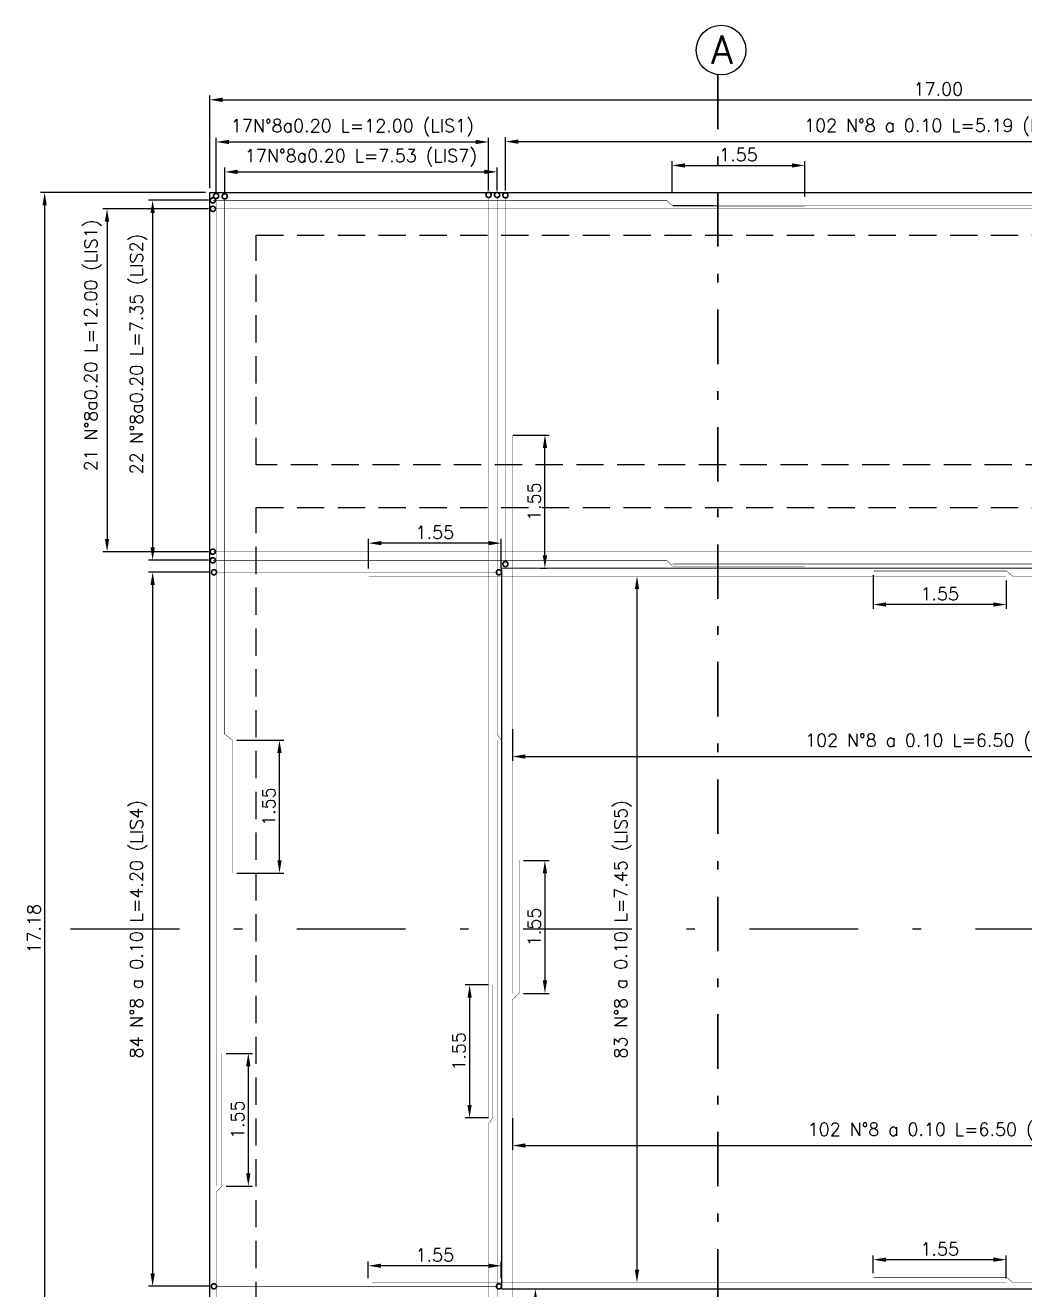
# Model space of a CAD drawing. Header units: metres. Extents: x 1080427 to 1081241, y 976768 to 977191.
# Drawn here: x 1080757.42 to 1080769.08, y 977035.21 to 977049.96 of the extents above; entities that cross this region are included whole.
import ezdxf

# ---------------------------------------------------------------- set-up
doc = ezdxf.new("R2010")
doc.units = ezdxf.units.M
doc.header["$LTSCALE"] = 25.4
doc.linetypes.add('DASHDOT', pattern=[1, 0.5, -0.25, 0, -0.25])
doc.linetypes.add('HIDDEN', pattern=[0.375, 0.25, -0.125])
for name, color, linetype in [('CIRCULOCONTRAP', 130, 'Continuous'), ('CONTRAPESO', 3, 'Continuous'), ('DIMCONTRAPESO', 1, 'Continuous'), ('EJE PUENTE', 41, 'DASHDOT'), ('PROY', 9, 'HIDDEN'), ('R175COTR', 7, 'Continuous'), ('REF', 6, 'Continuous'), ('REF H', 6, 'Continuous')]:
    doc.layers.add(name, color=color, linetype=linetype)
doc.layers.add('COTA', color=1, linetype='Continuous', lineweight=30)
doc.layers.add('EJECONTRAPESO', color=41, linetype='DASHDOT', lineweight=30)
doc.styles.add('romans', font='romans.shx')
doc.dimstyles.new('Copy 75', dxfattribs={"dimtxt": 0.15, "dimasz": 0.15, "dimexe": 0.05, "dimexo": 0.05, "dimgap": 0.05, "dimtad": 1, "dimzin": 0, "dimdsep": 46, "dimtxsty": 'romans', "dimcen": 0.002, "dimclrd": 1, "dimclre": 1, "dimclrt": 3, "dimadec": 4, "dimazin": 0, "dimtfac": 1, "dimtofl": 0, "dimtmove": 1, "dimatfit": 3, "dimfxl": 1, "dimtolj": 1, "dimtzin": 0, "dimarcsym": 1})

# ---------------------------------------------------------------- blocks, each defined once
blk = doc.blocks.new('*D797')
at = {"layer": 'Defpoints', "color": 0, "transparency": 16777216}
for p in [(1080773.13, 977048.602), (1080763.018, 977047.982), (1080773.13, 977047.974)]:
    blk.add_point(p, dxfattribs=at)
at = {"layer": 'DIMCONTRAPESO', "color": 1, "lineweight": -2, "transparency": 16777216}
for p, q in [((1080763.018, 977048.032), (1080763.018, 977048.652)), ((1080773.13, 977048.024), (1080773.13, 977048.652)), ((1080763.168, 977048.602), (1080772.98, 977048.602))]:
    blk.add_line(p, q, dxfattribs=at)
at = {"layer": 'DIMCONTRAPESO', "color": 1, "transparency": 16777216}
for points in [[(1080763.168, 977048.627), (1080763.168, 977048.577), (1080763.018, 977048.602)], [(1080772.98, 977048.627), (1080772.98, 977048.577), (1080773.13, 977048.602)]]:
    blk.add_solid(points, dxfattribs=at)
at = {"layer": 'DIMCONTRAPESO', "color": 3, "transparency": 16777216, "insert": (1080768.074, 977048.766), "char_height": 0.15, "attachment_point": 5, "style": 'romans'}
blk.add_mtext('\\A1;102 N°8 a 0.10 L=5.19 (LIS3) ', dxfattribs=at)
blk = doc.blocks.new('*D798')
at = {"layer": 'Defpoints', "color": 0, "transparency": 16777216}
for p in [(1080766.511, 977048.324), (1080764.963, 977047.956), (1080766.511, 977047.909)]:
    blk.add_point(p, dxfattribs=at)
at = {"layer": 'DIMCONTRAPESO', "color": 1, "lineweight": -2, "transparency": 16777216}
for p, q in [((1080764.963, 977048.006), (1080764.963, 977048.374)), ((1080766.511, 977047.959), (1080766.511, 977048.374)), ((1080765.113, 977048.324), (1080766.361, 977048.324))]:
    blk.add_line(p, q, dxfattribs=at)
at = {"layer": 'DIMCONTRAPESO', "color": 1, "transparency": 16777216}
for points in [[(1080765.113, 977048.349), (1080765.113, 977048.299), (1080764.963, 977048.324)], [(1080766.361, 977048.349), (1080766.361, 977048.299), (1080766.511, 977048.324)]]:
    blk.add_solid(points, dxfattribs=at)
at = {"layer": 'DIMCONTRAPESO', "color": 3, "transparency": 16777216, "insert": (1080765.737, 977048.449), "char_height": 0.15, "attachment_point": 5, "style": 'romans'}
blk.add_mtext('\\A1;1.55', dxfattribs=at)
blk = doc.blocks.new('*D804')
at = {"layer": 'Defpoints', "color": 0, "transparency": 16777216}
for p in [(1080759.604, 977047.818), (1080758.37, 977043.818), (1080759.604, 977043.818)]:
    blk.add_point(p, dxfattribs=at)
at = {"layer": 'DIMCONTRAPESO', "color": 1, "lineweight": -2, "transparency": 16777216}
for p, q in [((1080759.554, 977047.818), (1080758.32, 977047.818)), ((1080758.37, 977047.668), (1080758.37, 977043.968)), ((1080759.554, 977043.818), (1080758.32, 977043.818))]:
    blk.add_line(p, q, dxfattribs=at)
at = {"layer": 'DIMCONTRAPESO', "color": 1, "transparency": 16777216}
for points in [[(1080758.345, 977047.668), (1080758.395, 977047.668), (1080758.37, 977047.818)], [(1080758.345, 977043.968), (1080758.395, 977043.968), (1080758.37, 977043.818)]]:
    blk.add_solid(points, dxfattribs=at)
at = {"layer": 'DIMCONTRAPESO', "color": 3, "transparency": 16777216, "insert": (1080758.206, 977046.225), "char_height": 0.15, "attachment_point": 5, "rotation": 90, "style": 'romans'}
blk.add_mtext('\\A1;21 N°8a0.20 L=12.00 (LIS1) ', dxfattribs=at)
blk = doc.blocks.new('*D800')
at = {"layer": 'Defpoints', "color": 0, "transparency": 16777216}
for p in [(1080759.605, 977047.918), (1080758.902, 977043.718), (1080759.605, 977043.718)]:
    blk.add_point(p, dxfattribs=at)
at = {"layer": 'DIMCONTRAPESO', "color": 1, "lineweight": -2, "transparency": 16777216}
for p, q in [((1080759.555, 977047.918), (1080758.852, 977047.918)), ((1080758.902, 977047.768), (1080758.902, 977043.868)), ((1080759.555, 977043.718), (1080758.852, 977043.718))]:
    blk.add_line(p, q, dxfattribs=at)
at = {"layer": 'DIMCONTRAPESO', "color": 1, "transparency": 16777216}
for points in [[(1080758.877, 977047.768), (1080758.927, 977047.768), (1080758.902, 977047.918)], [(1080758.877, 977043.868), (1080758.927, 977043.868), (1080758.902, 977043.718)]]:
    blk.add_solid(points, dxfattribs=at)
at = {"layer": 'DIMCONTRAPESO', "color": 3, "transparency": 16777216, "insert": (1080758.738, 977046.124), "char_height": 0.15, "attachment_point": 5, "rotation": 90, "style": 'romans'}
blk.add_mtext('\\A1;22 N°8a0.20 L=7.35 (LIS2) ', dxfattribs=at)
blk = doc.blocks.new('*D811')
at = {"layer": 'Defpoints', "color": 0, "transparency": 16777216}
for p in [(1080763.06, 977045.179), (1080763.479, 977045.179), (1080763.549, 977043.624)]:
    blk.add_point(p, dxfattribs=at)
at = {"layer": 'DIMCONTRAPESO', "color": 1, "lineweight": -2, "transparency": 16777216}
for p, q in [((1080763.11, 977045.179), (1080763.529, 977045.179)), ((1080763.479, 977043.774), (1080763.479, 977045.029)), ((1080763.499, 977043.624), (1080763.429, 977043.624))]:
    blk.add_line(p, q, dxfattribs=at)
at = {"layer": 'DIMCONTRAPESO', "color": 1, "transparency": 16777216}
for points in [[(1080763.454, 977045.029), (1080763.504, 977045.029), (1080763.479, 977045.179)], [(1080763.454, 977043.774), (1080763.504, 977043.774), (1080763.479, 977043.624)]]:
    blk.add_solid(points, dxfattribs=at)
at = {"layer": 'DIMCONTRAPESO', "color": 3, "transparency": 16777216, "insert": (1080763.354, 977044.402), "char_height": 0.15, "attachment_point": 5, "rotation": 90, "style": 'romans'}
blk.add_mtext('\\A1;1.55', dxfattribs=at)
blk = doc.blocks.new('*D812')
at = {"layer": 'Defpoints', "color": 0, "transparency": 16777216}
for p in [(1080763.101, 977037.261), (1080773.13, 977036.992), (1080773.13, 977036.891)]:
    blk.add_point(p, dxfattribs=at)
at = {"layer": 'DIMCONTRAPESO', "color": 1, "lineweight": -2, "transparency": 16777216}
for p, q in [((1080763.101, 977037.211), (1080763.101, 977036.841)), ((1080763.251, 977036.891), (1080772.98, 977036.891)), ((1080773.13, 977036.942), (1080773.13, 977036.841))]:
    blk.add_line(p, q, dxfattribs=at)
at = {"layer": 'DIMCONTRAPESO', "color": 1, "transparency": 16777216}
for points in [[(1080763.251, 977036.916), (1080763.251, 977036.866), (1080763.101, 977036.891)], [(1080772.98, 977036.916), (1080772.98, 977036.866), (1080773.13, 977036.891)]]:
    blk.add_solid(points, dxfattribs=at)
at = {"layer": 'DIMCONTRAPESO', "color": 3, "transparency": 16777216, "insert": (1080768.116, 977037.055), "char_height": 0.15, "attachment_point": 5, "style": 'romans'}
blk.add_mtext('\\A1;102 N°8 a 0.10 L=6.50 (LIS6) ', dxfattribs=at)
blk = doc.blocks.new('*D813')
at = {"layer": 'Defpoints', "color": 0, "transparency": 16777216}
for p in [(1080759.617, 977043.579), (1080758.902, 977035.249), (1080759.618, 977035.249)]:
    blk.add_point(p, dxfattribs=at)
at = {"layer": 'DIMCONTRAPESO', "color": 1, "lineweight": -2, "transparency": 16777216}
for p, q in [((1080759.567, 977043.579), (1080758.852, 977043.579)), ((1080758.902, 977043.429), (1080758.902, 977035.399)), ((1080759.568, 977035.249), (1080758.852, 977035.249))]:
    blk.add_line(p, q, dxfattribs=at)
at = {"layer": 'DIMCONTRAPESO', "color": 1, "transparency": 16777216}
for points in [[(1080758.877, 977043.429), (1080758.927, 977043.429), (1080758.902, 977043.579)], [(1080758.877, 977035.399), (1080758.927, 977035.399), (1080758.902, 977035.249)]]:
    blk.add_solid(points, dxfattribs=at)
at = {"layer": 'DIMCONTRAPESO', "color": 3, "transparency": 16777216, "insert": (1080758.738, 977039.414), "char_height": 0.15, "attachment_point": 5, "rotation": 90, "style": 'romans'}
blk.add_mtext('\\A1;84 N°8 a 0.10 L=4.20 (LIS4) ', dxfattribs=at)
blk = doc.blocks.new('*D909')
at = {"layer": 'Defpoints', "color": 0, "transparency": 16777216}
for p in [(1080763.024, 977035.219), (1080763.101, 977033.671), (1080763.368, 977033.671)]:
    blk.add_point(p, dxfattribs=at)
at = {"layer": 'DIMCONTRAPESO', "color": 1, "lineweight": -2, "transparency": 16777216}
for p, q in [((1080763.074, 977035.219), (1080763.418, 977035.219)), ((1080763.368, 977035.069), (1080763.368, 977033.821)), ((1080763.151, 977033.671), (1080763.418, 977033.671))]:
    blk.add_line(p, q, dxfattribs=at)
at = {"layer": 'DIMCONTRAPESO', "color": 1, "transparency": 16777216}
for points in [[(1080763.343, 977035.069), (1080763.393, 977035.069), (1080763.368, 977035.219)], [(1080763.343, 977033.821), (1080763.393, 977033.821), (1080763.368, 977033.671)]]:
    blk.add_solid(points, dxfattribs=at)
at = {"layer": 'DIMCONTRAPESO', "color": 3, "transparency": 16777216, "insert": (1080763.243, 977034.445), "char_height": 0.15, "attachment_point": 5, "rotation": 90, "style": 'romans'}
blk.add_mtext('\\A1;1.55', dxfattribs=at)
blk = doc.blocks.new('e1')
at = {"layer": 'REF', "ltscale": 0.1, "const_width": 0.005}
blk.add_lwpolyline([(1080763.084, 977044.369), (1080763.084, 977048.654)], dxfattribs=at)
at = {"layer": 'REF H', "ltscale": 0.1, "const_width": 0.06}
for points in [[(1080763.075, 977048.662, -1), (1080763.094, 977048.662, -1)], [(1080763.075, 977044.36, -1), (1080763.094, 977044.36, -1)]]:
    blk.add_lwpolyline(points, format="xyb", close=True, dxfattribs=at)
blk = doc.blocks.new('*D912')
at = {"layer": 'COTA', "color": 1, "lineweight": -2, "transparency": 16777216}
for p, q in [((1080761.42, 977043.624), (1080761.42, 977043.968)), ((1080762.97, 977043.624), (1080762.97, 977043.968)), ((1080762.82, 977043.918), (1080761.57, 977043.918))]:
    blk.add_line(p, q, dxfattribs=at)
at = {"layer": 'COTA', "color": 1, "transparency": 16777216}
for points in [[(1080761.57, 977043.943), (1080761.57, 977043.893), (1080761.42, 977043.918)], [(1080762.82, 977043.943), (1080762.82, 977043.893), (1080762.97, 977043.918)]]:
    blk.add_solid(points, dxfattribs=at)
at = {"layer": 'Defpoints', "color": 0, "transparency": 16777216}
for p in [(1080761.42, 977043.918), (1080761.42, 977043.574), (1080762.97, 977043.574)]:
    blk.add_point(p, dxfattribs=at)
at = {"layer": 'COTA', "color": 3, "transparency": 16777216, "insert": (1080762.195, 977044.043), "char_height": 0.15, "attachment_point": 5, "style": 'romans'}
blk.add_mtext('\\A1;1.55', dxfattribs=at)
blk = doc.blocks.new('*D914')
at = {"layer": 'COTA', "color": 1, "lineweight": -2, "transparency": 16777216}
for p, q in [((1080761.418, 977035.343), (1080761.418, 977035.538)), ((1080762.97, 977035.343), (1080762.97, 977035.538)), ((1080762.82, 977035.488), (1080761.568, 977035.488))]:
    blk.add_line(p, q, dxfattribs=at)
at = {"layer": 'COTA', "color": 1, "transparency": 16777216}
for points in [[(1080761.568, 977035.513), (1080761.568, 977035.463), (1080761.418, 977035.488)], [(1080762.82, 977035.513), (1080762.82, 977035.463), (1080762.97, 977035.488)]]:
    blk.add_solid(points, dxfattribs=at)
at = {"layer": 'Defpoints', "color": 0, "transparency": 16777216}
for p in [(1080761.418, 977035.488), (1080761.418, 977035.293), (1080762.97, 977035.293)]:
    blk.add_point(p, dxfattribs=at)
at = {"layer": 'COTA', "color": 3, "transparency": 16777216, "insert": (1080762.194, 977035.613), "char_height": 0.15, "attachment_point": 5, "style": 'romans'}
blk.add_mtext('\\A1;1.55', dxfattribs=at)
blk = doc.blocks.new('E2')
at = {"layer": 'REF', "ltscale": 0.1, "const_width": 0.005}
blk.add_lwpolyline([(1080759.636, 977034.558), (1080762.933, 977034.558)], dxfattribs=at)
at = {"layer": 'REF H', "ltscale": 0.1, "const_width": 0.06}
for points in [[(1080759.608, 977034.558, 1), (1080759.627, 977034.558, 1)], [(1080762.933, 977034.558, 1), (1080762.952, 977034.558, 1)]]:
    blk.add_lwpolyline(points, format="xyb", close=True, dxfattribs=at)
blk = doc.blocks.new('*D917')
at = {"layer": 'COTA', "color": 1, "lineweight": -2, "transparency": 16777216}
for p, q in [((1080759.743, 977048.013), (1080759.743, 977048.299)), ((1080759.893, 977048.249), (1080762.771, 977048.249)), ((1080762.921, 977048.03), (1080762.921, 977048.299))]:
    blk.add_line(p, q, dxfattribs=at)
at = {"layer": 'COTA', "color": 1, "transparency": 16777216}
for points in [[(1080759.893, 977048.274), (1080759.893, 977048.224), (1080759.743, 977048.249)], [(1080762.771, 977048.274), (1080762.771, 977048.224), (1080762.921, 977048.249)]]:
    blk.add_solid(points, dxfattribs=at)
at = {"layer": 'Defpoints', "color": 0, "transparency": 16777216}
for p in [(1080762.921, 977048.249), (1080759.743, 977047.963), (1080762.921, 977047.98)]:
    blk.add_point(p, dxfattribs=at)
at = {"layer": 'COTA', "color": 3, "transparency": 16777216, "insert": (1080761.332, 977048.413), "char_height": 0.15, "attachment_point": 5, "style": 'romans'}
blk.add_mtext('\\A1;17N°8a0.20 L=7.53 (LIS7) ', dxfattribs=at)
blk = doc.blocks.new('*D918')
at = {"layer": 'COTA', "color": 1, "lineweight": -2, "transparency": 16777216}
for p, q in [((1080759.643, 977048.017), (1080759.643, 977048.648)), ((1080762.821, 977048.031), (1080762.821, 977048.648)), ((1080759.793, 977048.598), (1080762.671, 977048.598))]:
    blk.add_line(p, q, dxfattribs=at)
at = {"layer": 'COTA', "color": 1, "transparency": 16777216}
for points in [[(1080759.793, 977048.623), (1080759.793, 977048.573), (1080759.643, 977048.598)], [(1080762.671, 977048.623), (1080762.671, 977048.573), (1080762.821, 977048.598)]]:
    blk.add_solid(points, dxfattribs=at)
at = {"layer": 'Defpoints', "color": 0, "transparency": 16777216}
for p in [(1080762.821, 977048.598), (1080759.643, 977047.967), (1080762.821, 977047.981)]:
    blk.add_point(p, dxfattribs=at)
at = {"layer": 'COTA', "color": 3, "transparency": 16777216, "insert": (1080761.232, 977048.762), "char_height": 0.15, "attachment_point": 5, "style": 'romans'}
blk.add_mtext('\\A1;17N°8a0.20 L=12.00 (LIS1) ', dxfattribs=at)
blk = doc.blocks.new('*D919')
at = {"layer": 'COTA', "color": 1, "lineweight": -2, "transparency": 16777216}
for p, q in [((1080759.568, 977048.06), (1080759.568, 977049.14)), ((1080759.718, 977049.09), (1080776.42, 977049.09)), ((1080776.57, 977048.06), (1080776.57, 977049.14))]:
    blk.add_line(p, q, dxfattribs=at)
at = {"layer": 'COTA', "color": 1, "transparency": 16777216}
for points in [[(1080759.718, 977049.115), (1080759.718, 977049.065), (1080759.568, 977049.09)], [(1080776.42, 977049.115), (1080776.42, 977049.065), (1080776.57, 977049.09)]]:
    blk.add_solid(points, dxfattribs=at)
at = {"layer": 'Defpoints', "color": 0, "transparency": 16777216}
for p in [(1080776.57, 977049.09), (1080759.568, 977048.01), (1080776.57, 977048.01)]:
    blk.add_point(p, dxfattribs=at)
at = {"layer": 'COTA', "color": 3, "transparency": 16777216, "insert": (1080768.069, 977049.215), "char_height": 0.15, "attachment_point": 5, "style": 'romans'}
blk.add_mtext('\\A1;17.00', dxfattribs=at)
blk = doc.blocks.new('*D920')
at = {"layer": 'COTA', "color": 1, "lineweight": -2, "transparency": 16777216}
for p, q in [((1080759.518, 977048.01), (1080757.592, 977048.01)), ((1080757.642, 977047.86), (1080757.642, 977030.978)), ((1080759.518, 977030.828), (1080757.592, 977030.828))]:
    blk.add_line(p, q, dxfattribs=at)
at = {"layer": 'COTA', "color": 1, "transparency": 16777216}
for points in [[(1080757.617, 977047.86), (1080757.667, 977047.86), (1080757.642, 977048.01)], [(1080757.617, 977030.978), (1080757.667, 977030.978), (1080757.642, 977030.828)]]:
    blk.add_solid(points, dxfattribs=at)
at = {"layer": 'Defpoints', "color": 0, "transparency": 16777216}
for p in [(1080759.568, 977048.01), (1080757.642, 977030.828), (1080759.568, 977030.828)]:
    blk.add_point(p, dxfattribs=at)
at = {"layer": 'COTA', "color": 3, "transparency": 16777216, "insert": (1080757.517, 977039.419), "char_height": 0.15, "attachment_point": 5, "rotation": 90, "style": 'romans'}
blk.add_mtext('\\A1;17.18', dxfattribs=at)
blk = doc.blocks.new('*D925')
at = {"layer": 'Defpoints', "color": 0, "transparency": 16777216}
for p in [(1080763.101, 977041.799), (1080773.07, 977041.531), (1080773.07, 977041.429)]:
    blk.add_point(p, dxfattribs=at)
at = {"layer": 'DIMCONTRAPESO', "color": 1, "lineweight": -2, "transparency": 16777216}
for p, q in [((1080763.101, 977041.749), (1080763.101, 977041.379)), ((1080763.251, 977041.429), (1080772.92, 977041.429)), ((1080773.07, 977041.481), (1080773.07, 977041.379))]:
    blk.add_line(p, q, dxfattribs=at)
at = {"layer": 'DIMCONTRAPESO', "color": 1, "transparency": 16777216}
for points in [[(1080763.251, 977041.454), (1080763.251, 977041.404), (1080763.101, 977041.429)], [(1080772.92, 977041.454), (1080772.92, 977041.404), (1080773.07, 977041.429)]]:
    blk.add_solid(points, dxfattribs=at)
at = {"layer": 'DIMCONTRAPESO', "color": 3, "transparency": 16777216, "insert": (1080768.086, 977041.594), "char_height": 0.15, "attachment_point": 5, "style": 'romans'}
blk.add_mtext('\\A1;102 N°8 a 0.10 L=6.50 (LIS6) ', dxfattribs=at)
blk = doc.blocks.new('*D926')
at = {"layer": 'COTA', "color": 1, "lineweight": -2, "transparency": 16777216}
blk.add_line((1080764.553, 977043.383), (1080764.553, 977035.443), dxfattribs=at)
at = {"layer": 'COTA', "color": 1, "transparency": 16777216}
for points in [[(1080764.528, 977043.383), (1080764.578, 977043.383), (1080764.553, 977043.533)], [(1080764.528, 977035.443), (1080764.578, 977035.443), (1080764.553, 977035.293)]]:
    blk.add_solid(points, dxfattribs=at)
at = {"layer": 'Defpoints', "color": 0, "transparency": 16777216}
for p in [(1080764.553, 977043.533), (1080764.553, 977035.293), (1080764.553, 977035.293)]:
    blk.add_point(p, dxfattribs=at)
at = {"layer": 'COTA', "color": 3, "transparency": 16777216, "insert": (1080764.389, 977039.413), "char_height": 0.15, "attachment_point": 5, "rotation": 90, "style": 'romans'}
blk.add_mtext('\\A1;83 N°8 a 0.10 L=7.45 (LIS5) ', dxfattribs=at)
blk = doc.blocks.new('*D929')
at = {"layer": 'COTA', "color": 1, "lineweight": -2, "transparency": 16777216}
for p, q in [((1080767.31, 977043.543), (1080767.31, 977043.152)), ((1080768.86, 977043.483), (1080768.86, 977043.152)), ((1080768.71, 977043.202), (1080767.46, 977043.202))]:
    blk.add_line(p, q, dxfattribs=at)
at = {"layer": 'COTA', "color": 1, "transparency": 16777216}
for points in [[(1080767.46, 977043.227), (1080767.46, 977043.177), (1080767.31, 977043.202)], [(1080768.71, 977043.227), (1080768.71, 977043.177), (1080768.86, 977043.202)]]:
    blk.add_solid(points, dxfattribs=at)
at = {"layer": 'Defpoints', "color": 0, "transparency": 16777216}
for p in [(1080767.31, 977043.593), (1080768.86, 977043.533), (1080767.31, 977043.202)]:
    blk.add_point(p, dxfattribs=at)
at = {"layer": 'COTA', "color": 3, "transparency": 16777216, "insert": (1080768.085, 977043.327), "char_height": 0.15, "attachment_point": 5, "style": 'romans'}
blk.add_mtext('\\A1;1.55', dxfattribs=at)
blk = doc.blocks.new('*D930')
at = {"layer": 'COTA', "color": 1, "lineweight": -2, "transparency": 16777216}
for p, q in [((1080767.31, 977035.403), (1080767.31, 977035.609)), ((1080768.71, 977035.559), (1080767.46, 977035.559)), ((1080768.86, 977035.343), (1080768.86, 977035.609))]:
    blk.add_line(p, q, dxfattribs=at)
at = {"layer": 'COTA', "color": 1, "transparency": 16777216}
for points in [[(1080767.46, 977035.584), (1080767.46, 977035.534), (1080767.31, 977035.559)], [(1080768.71, 977035.584), (1080768.71, 977035.534), (1080768.86, 977035.559)]]:
    blk.add_solid(points, dxfattribs=at)
at = {"layer": 'Defpoints', "color": 0, "transparency": 16777216}
for p in [(1080767.31, 977035.559), (1080767.31, 977035.353), (1080768.86, 977035.293)]:
    blk.add_point(p, dxfattribs=at)
at = {"layer": 'COTA', "color": 3, "transparency": 16777216, "insert": (1080768.085, 977035.684), "char_height": 0.15, "attachment_point": 5, "style": 'romans'}
blk.add_mtext('\\A1;1.55', dxfattribs=at)
blk = doc.blocks.new('*D940')
at = {"layer": 'COTA', "color": 1, "lineweight": -2, "transparency": 16777216}
for p, q in [((1080759.884, 977041.619), (1080760.432, 977041.619)), ((1080760.382, 977040.219), (1080760.382, 977041.469)), ((1080759.883, 977040.069), (1080760.432, 977040.069))]:
    blk.add_line(p, q, dxfattribs=at)
at = {"layer": 'COTA', "color": 1, "transparency": 16777216}
for points in [[(1080760.357, 977041.469), (1080760.407, 977041.469), (1080760.382, 977041.619)], [(1080760.357, 977040.219), (1080760.407, 977040.219), (1080760.382, 977040.069)]]:
    blk.add_solid(points, dxfattribs=at)
at = {"layer": 'Defpoints', "color": 0, "transparency": 16777216}
for p in [(1080759.834, 977041.619), (1080760.382, 977041.619), (1080759.833, 977040.069)]:
    blk.add_point(p, dxfattribs=at)
at = {"layer": 'COTA', "color": 3, "transparency": 16777216, "insert": (1080760.257, 977040.844), "char_height": 0.15, "attachment_point": 5, "rotation": 90, "style": 'romans'}
blk.add_mtext('\\A1;1.55', dxfattribs=at)
blk = doc.blocks.new('*D941')
at = {"layer": 'COTA', "color": 1, "lineweight": -2, "transparency": 16777216}
for p, q in [((1080763.228, 977040.216), (1080763.529, 977040.216)), ((1080763.479, 977040.066), (1080763.479, 977038.816)), ((1080763.229, 977038.666), (1080763.529, 977038.666))]:
    blk.add_line(p, q, dxfattribs=at)
at = {"layer": 'COTA', "color": 1, "transparency": 16777216}
for points in [[(1080763.454, 977040.066), (1080763.504, 977040.066), (1080763.479, 977040.216)], [(1080763.454, 977038.816), (1080763.504, 977038.816), (1080763.479, 977038.666)]]:
    blk.add_solid(points, dxfattribs=at)
at = {"layer": 'Defpoints', "color": 0, "transparency": 16777216}
for p in [(1080763.178, 977040.216), (1080763.179, 977038.666), (1080763.479, 977038.666)]:
    blk.add_point(p, dxfattribs=at)
at = {"layer": 'COTA', "color": 3, "transparency": 16777216, "insert": (1080763.354, 977039.441), "char_height": 0.15, "attachment_point": 5, "rotation": 90, "style": 'romans'}
blk.add_mtext('\\A1;1.55', dxfattribs=at)
blk = doc.blocks.new('*D942')
at = {"layer": 'COTA', "color": 1, "lineweight": -2, "transparency": 16777216}
for p, q in [((1080762.82, 977038.764), (1080762.55, 977038.764)), ((1080762.6, 977038.614), (1080762.6, 977037.365)), ((1080762.82, 977037.215), (1080762.55, 977037.215))]:
    blk.add_line(p, q, dxfattribs=at)
at = {"layer": 'COTA', "color": 1, "transparency": 16777216}
for points in [[(1080762.575, 977038.614), (1080762.625, 977038.614), (1080762.6, 977038.764)], [(1080762.575, 977037.365), (1080762.625, 977037.365), (1080762.6, 977037.215)]]:
    blk.add_solid(points, dxfattribs=at)
at = {"layer": 'Defpoints', "color": 0, "transparency": 16777216}
for p in [(1080762.87, 977038.764), (1080762.6, 977037.215), (1080762.87, 977037.215)]:
    blk.add_point(p, dxfattribs=at)
at = {"layer": 'COTA', "color": 3, "transparency": 16777216, "insert": (1080762.475, 977037.989), "char_height": 0.15, "attachment_point": 5, "rotation": 90, "style": 'romans'}
blk.add_mtext('\\A1;1.55', dxfattribs=at)
blk = doc.blocks.new('*D943')
at = {"layer": 'COTA', "color": 1, "lineweight": -2, "transparency": 16777216}
for p, q in [((1080759.759, 977037.966), (1080760.068, 977037.966)), ((1080760.018, 977037.816), (1080760.018, 977036.567)), ((1080759.759, 977036.417), (1080760.068, 977036.417))]:
    blk.add_line(p, q, dxfattribs=at)
at = {"layer": 'COTA', "color": 1, "transparency": 16777216}
for points in [[(1080759.993, 977037.816), (1080760.043, 977037.816), (1080760.018, 977037.966)], [(1080759.993, 977036.567), (1080760.043, 977036.567), (1080760.018, 977036.417)]]:
    blk.add_solid(points, dxfattribs=at)
at = {"layer": 'Defpoints', "color": 0, "transparency": 16777216}
for p in [(1080759.709, 977037.966), (1080759.709, 977036.417), (1080760.018, 977036.417)]:
    blk.add_point(p, dxfattribs=at)
at = {"layer": 'COTA', "color": 3, "transparency": 16777216, "insert": (1080759.893, 977037.192), "char_height": 0.15, "attachment_point": 5, "rotation": 90, "style": 'romans'}
blk.add_mtext('\\A1;1.55', dxfattribs=at)

msp = doc.modelspace()

# ---------------------------------------------------------------- linework, layer by layer
at = {"layer": 'CIRCULOCONTRAP'}
msp.add_circle((1080765.533698, 977049.669373), 0.289667, dxfattribs=at)
at = {"layer": 'CONTRAPESO'}
for points in [[(1080759.567636, 977048.00955), (1080759.567636, 977048.00955), (1080776.570363, 977048.00955), (1080776.570411, 977030.828405), (1080759.56768, 977030.828405), (1080759.567636, 977048.00955)], [(1080773.168799, 977043.623897), (1080762.970398, 977043.624446), (1080762.970398, 977035.218597), (1080773.170171, 977035.218597), (1080773.168799, 977043.623897)]]:
    msp.add_lwpolyline(points, dxfattribs=at)
at = {"layer": 'EJE PUENTE', "ltscale": 0.1}
msp.add_lwpolyline([(1080657.623936, 977039.41891), (1080787.827968, 977039.41891)], dxfattribs=at)
at = {"layer": 'EJECONTRAPESO', "ltscale": 0.05}
msp.add_lwpolyline([(1080765.497552, 977049.38197), (1080765.497599, 977029.844956)], dxfattribs=at)
at = {"layer": 'PROY', "color": 252, "ltscale": 0.05}
msp.add_lwpolyline([(1080759.567636, 977048.00955), (1080776.570367, 977048.00955), (1080776.570367, 977030.827608), (1080759.567636, 977030.828608)], close=True, dxfattribs=at)
at = {"layer": 'PROY', "color": 250, "ltscale": 0.05}
msp.add_lwpolyline([(1080776.070367, 977044.814743), (1080776.070367, 977044.829603), (1080760.110367, 977044.829603), (1080760.110367, 977047.509603), (1080776.070367, 977047.509603), (1080776.070367, 977044.814743)], dxfattribs=at)
msp.add_lwpolyline([(1080760.110367, 977034.508608), (1080760.110367, 977044.334456), (1080776.070367, 977044.334456), (1080776.070367, 977034.508608)], close=True, dxfattribs=at)
at = {"layer": 'REF', "ltscale": 0.1, "const_width": 0.005}
for points in [[(1080766.511189, 977047.850221), (1080764.97032, 977047.850466), (1080764.899428, 977047.917574), (1080759.605027, 977047.917574)], [(1080759.642706, 977047.953143), (1080759.642695, 977036.416989)], [(1080759.83332, 977040.069303), (1080759.833661, 977041.619083), (1080759.742113, 977041.689987), (1080759.742681, 977047.94764)], [(1080762.821108, 977047.959469), (1080762.821108, 977037.214714)], [(1080762.970064, 977040.069303), (1080762.970405, 977041.619083), (1080762.920515, 977041.689987), (1080762.921085, 977047.959467)], [(1080759.603835, 977047.817857), (1080771.167581, 977047.817574)], [(1080776.520363, 977047.859548), (1080764.97036, 977047.859265)], [(1080763.101461, 977045.179369), (1080763.101461, 977038.666572)], [(1080759.603835, 977043.817857), (1080771.167581, 977043.817574)], [(1080766.511189, 977043.650221), (1080764.97032, 977043.650466), (1080764.899428, 977043.717574), (1080759.605027, 977043.717574)], [(1080776.520363, 977043.674561), (1080764.97036, 977043.674278)], [(1080761.421481, 977043.532898), (1080768.859695, 977043.532898)], [(1080767.314761, 977043.592947), (1080768.864629, 977043.593192), (1080768.935522, 977043.532898), (1080774.718992, 977043.532898)], [(1080762.921132, 977030.869893), (1080762.921085, 977041.619083)], [(1080763.178425, 977040.216158), (1080763.178766, 977038.666378), (1080763.100868, 977038.595475), (1080763.101355, 977033.670622)], [(1080762.870065, 977038.764301), (1080762.870406, 977037.214521), (1080762.820516, 977037.143617), (1080762.821135, 977030.878608)], [(1080759.709151, 977037.966451), (1080759.709492, 977036.416671), (1080759.642114, 977036.345768), (1080759.642733, 977030.080758)], [(1080761.460398, 977035.293377), (1080768.859695, 977035.293377)], [(1080767.314761, 977035.353425), (1080768.864629, 977035.35367), (1080768.935522, 977035.293377), (1080774.718992, 977035.293377)]]:
    msp.add_lwpolyline(points, dxfattribs=at)
at = {"layer": 'REF H', "ltscale": 0.1, "const_width": 0.06}
for points in [[(1080759.595502, 977047.917574, 1), (1080759.614552, 977047.917574, 1)], [(1080759.63317, 977047.966989, 1), (1080759.65222, 977047.966989, 1)], [(1080759.73316, 977047.963109, -1), (1080759.75221, 977047.963109, -1)], [(1080762.811586, 977047.980523, 1), (1080762.830636, 977047.980523, 1)], [(1080762.911576, 977047.979762, -1), (1080762.930626, 977047.979762, -1)], [(1080759.595517, 977047.817857, 1), (1080759.614567, 977047.817857, 1)], [(1080759.594368, 977043.817857, 1), (1080759.613418, 977043.817857, 1)], [(1080759.59556, 977043.717574, 1), (1080759.61461, 977043.717574, 1)]]:
    msp.add_lwpolyline(points, format="xyb", close=True, dxfattribs=at)

# ---------------------------------------------------------------- block references
at = {"layer": 'COTA', "color": 2}
for name, p in [('e1', (-0.066433, -0.686643)), ('E2', (0, 9.020501)), ('E2', (0, 0.690451))]:
    msp.add_blockref(name, p, dxfattribs=at)

# ---------------------------------------------------------------- texts
at = {"layer": 'R175COTR', "insert": (1080765.416087, 977049.841215, 308.056641), "char_height": 0.33, "width": 0.41500103, "attachment_point": 1, "rotation": 359.9999637, "style": 'romans'}
msp.add_mtext('{\\C0;A}', dxfattribs=at)

# ---------------------------------------------------------------- dimensions: what is measured, and where the dimension line sits
at = {"layer": 'COTA', "color": 2}
for base, p1, p2, picture, middle in [((1080776.570363, 977049.089543), (1080759.567636, 977048.00955), (1080776.570363, 977048.00955), '*D919', (1080768.069, 977049.214543)), ((1080761.420398, 977043.918457), (1080762.970398, 977043.574446), (1080761.420398, 977043.574446), '*D912', (1080762.195398, 977044.043457)), ((1080767.30974, 977043.202434), (1080768.859695, 977043.532898), (1080767.30974, 977043.592946), '*D929', (1080768.084718, 977043.327434)), ((1080761.417582, 977035.487843), (1080762.970398, 977035.293377), (1080761.417582, 977035.293377), '*D914', (1080762.19399, 977035.612843)), ((1080767.30974, 977035.559042), (1080768.859695, 977035.293377), (1080767.30974, 977035.353424), '*D930', (1080768.084718, 977035.684042))]:
    dim = msp.add_linear_dim(base=base, p1=p1, p2=p2, dimstyle='Copy 75', dxfattribs=at)
    dim.commit()
    dim.dimension.update_dxf_attribs({"geometry": picture, "text_midpoint": middle})
dim = msp.add_linear_dim(base=(1080762.821111, 977048.597608), p1=(1080759.642695, 977047.966989), p2=(1080762.821111, 977047.980523), text='17N°8a0.20 L=12.00 (LIS1) ', dimstyle='Copy 75', dxfattribs=at)
dim.commit()
dim.dimension.update_dxf_attribs({"geometry": '*D918', "text_midpoint": (1080761.231903, 977048.597608), "dimtype": 160})
dim = msp.add_linear_dim(base=(1080762.921101, 977048.248872), p1=(1080759.742685, 977047.963109), p2=(1080762.921101, 977047.979762), text='17N°8a0.20 L=7.53 (LIS7) ', dimstyle='Copy 75', dxfattribs=at)
dim.commit()
dim.dimension.update_dxf_attribs({"geometry": '*D917', "text_midpoint": (1080761.331893, 977048.413158)})
for base, p1, p2, picture, middle in [((1080757.642358, 977030.828405), (1080759.567636, 977048.00955), (1080759.56768, 977030.828405), '*D920', (1080757.517358, 977039.418978)), ((1080760.381788, 977041.619083), (1080759.83332, 977040.069303), (1080759.833661, 977041.619083), '*D940', (1080760.256788, 977040.844193)), ((1080763.478581, 977038.666378), (1080763.178425, 977040.216158), (1080763.178766, 977038.666378), '*D941', (1080763.353581, 977039.441268)), ((1080762.599895, 977037.214521), (1080762.870065, 977038.764301), (1080762.870406, 977037.214521), '*D942', (1080762.474895, 977037.989411)), ((1080760.018116, 977036.416671), (1080759.709151, 977037.966451), (1080759.709492, 977036.416671), '*D943', (1080759.893116, 977037.191561))]:
    dim = msp.add_linear_dim(base=base, p1=p1, p2=p2, angle=90, dimstyle='Copy 75', dxfattribs=at)
    dim.commit()
    dim.dimension.update_dxf_attribs({"geometry": picture, "text_midpoint": middle})
dim = msp.add_linear_dim(base=(1080764.553284, 977035.293377), p1=(1080764.553284, 977043.532898), p2=(1080764.553284, 977035.293377), angle=90, text='83 N°8 a 0.10 L=7.45 (LIS5) ', dimstyle='Copy 75', dxfattribs=at)
dim.commit()
dim.dimension.update_dxf_attribs({"geometry": '*D926', "text_midpoint": (1080764.388998, 977039.413137)})
at = {"layer": 'DIMCONTRAPESO', "color": 2}
for base, p1, p2, text, picture, middle in [((1080773.129534, 977048.602011), (1080763.018055, 977047.982281), (1080773.129534, 977047.973562), '102 N°8 a 0.10 L=5.19 (LIS3) ', '*D797', (1080768.073795, 977048.766297)), ((1080773.070466, 977041.429456), (1080763.101298, 977041.799242), (1080773.070466, 977041.530657), '102 N°8 a 0.10 L=6.50 (LIS6) ', '*D925', (1080768.085882, 977041.593742)), ((1080773.12975, 977036.890888), (1080763.101298, 977037.260673), (1080773.12975, 977036.992088), '102 N°8 a 0.10 L=6.50 (LIS6) ', '*D812', (1080768.115524, 977037.055173))]:
    dim = msp.add_linear_dim(base=base, p1=p1, p2=p2, text=text, dimstyle='Copy 75', dxfattribs=at)
    dim.commit()
    dim.dimension.update_dxf_attribs({"geometry": picture, "text_midpoint": middle})
at = {"layer": 'DIMCONTRAPESO'}
dim = msp.add_linear_dim(base=(1080766.511246, 977048.323506), p1=(1080764.962741, 977047.956064), p2=(1080766.511246, 977047.909113), angle=180, dimstyle='Copy 75', dxfattribs=at)
dim.commit()
dim.dimension.update_dxf_attribs({"geometry": '*D798', "text_midpoint": (1080765.736994, 977048.448506)})
at = {"layer": 'DIMCONTRAPESO', "color": 2}
for base, p1, p2, text, picture, middle in [((1080758.902486, 977043.717574), (1080759.605042, 977047.917574), (1080759.605027, 977043.717574), '22 N°8a0.20 L=7.35 (LIS2) ', '*D800', (1080758.902486, 977046.124317)), ((1080758.370345, 977043.817857), (1080759.603835, 977047.817857), (1080759.603835, 977043.817857), '21 N°8a0.20 L=12.00 (LIS1) ', '*D804', (1080758.370345, 977046.2246))]:
    dim = msp.add_linear_dim(base=base, p1=p1, p2=p2, angle=90, text=text, dimstyle='Copy 75', dxfattribs=at)
    dim.commit()
    dim.dimension.update_dxf_attribs({"geometry": picture, "text_midpoint": middle, "dimtype": 160})
for base, p1, p2, angle, picture, middle in [((1080763.479083, 977045.179369), (1080763.548643, 977043.624417), (1080763.059873, 977045.179369), 90, '*D811', (1080763.354083, 977044.401893)), ((1080763.367947, 977033.670622), (1080763.023824, 977035.218516), (1080763.101355, 977033.670622), 270, '*D909', (1080763.242947, 977034.444569))]:
    dim = msp.add_linear_dim(base=base, p1=p1, p2=p2, angle=angle, dimstyle='Copy 75', dxfattribs=at)
    dim.commit()
    dim.dimension.update_dxf_attribs({"geometry": picture, "text_midpoint": middle})
dim = msp.add_linear_dim(base=(1080758.902376, 977035.248958), p1=(1080759.617301, 977043.578998), p2=(1080759.617636, 977035.248958), angle=90, text='84 N°8 a 0.10 L=4.20 (LIS4) ', dimstyle='Copy 75', dxfattribs=at)
dim.commit()
dim.dimension.update_dxf_attribs({"geometry": '*D813', "text_midpoint": (1080758.738091, 977039.413978)})

doc.saveas('drawing.dxf')
